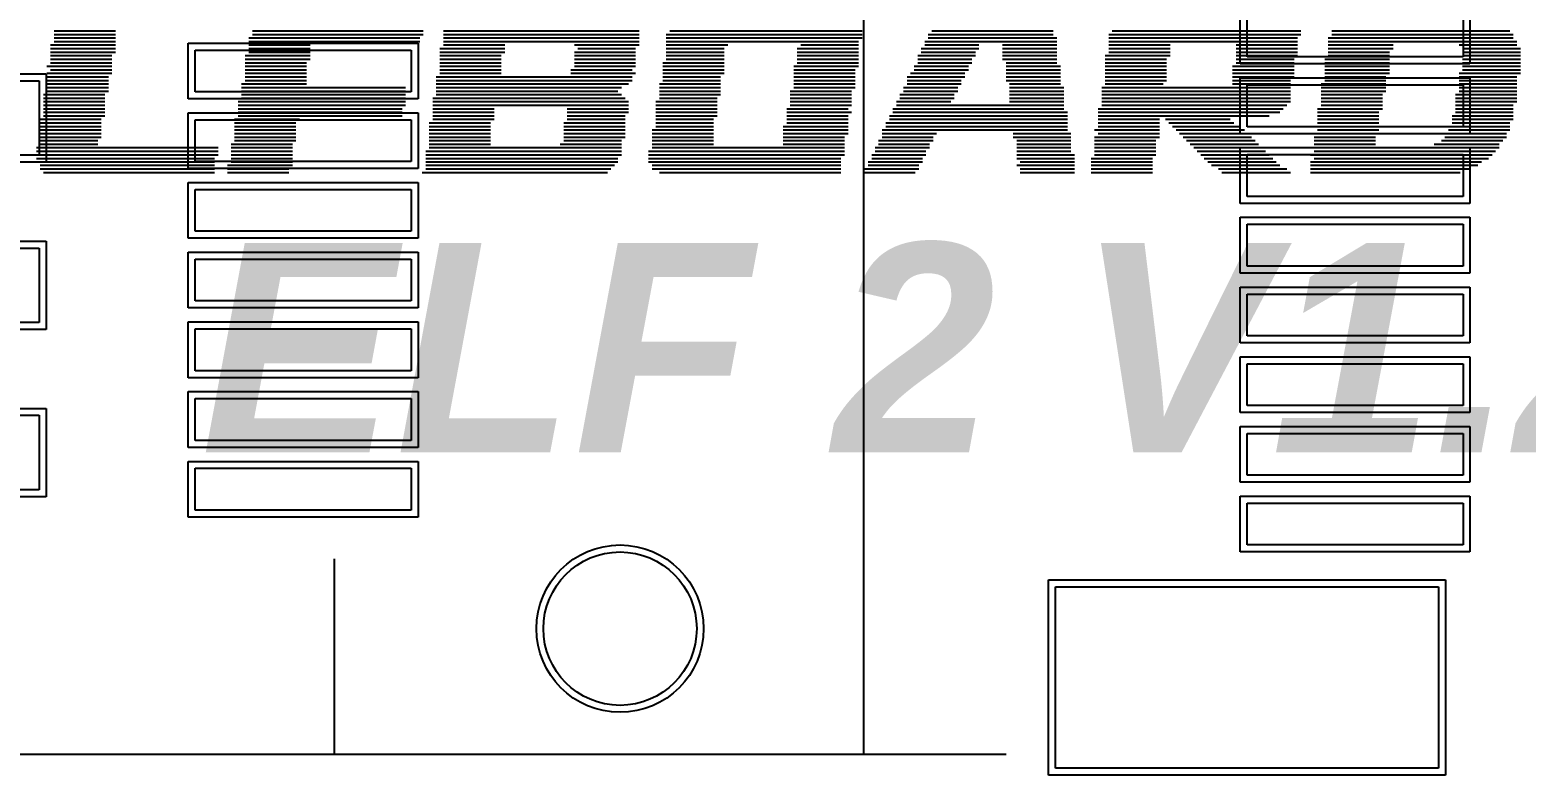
# Model space of a CAD drawing. Header units: inches. Extents: x -5 to 125, y -8 to 83.
# Drawn here: x 88.34 to 99.08, y 39.53 to 44.87 of the extents above; entities that cross this region are included whole.
import ezdxf

# ---------------------------------------------------------------- set-up
doc = ezdxf.new("R2010")
doc.units = ezdxf.units.IN
for name, color, linetype in [('Bottom Overlay', 54, 'Continuous'), ('Bottom Paste', 16, 'Continuous'), ('Bottom Solder', 6, 'Continuous'), ('Top Overlay', 2, 'Continuous'), ('Top Solder', 216, 'Continuous')]:
    doc.layers.add(name, color=color, linetype=linetype)
doc.styles.add('Arial_Bold_Italic', font='', dxfattribs={"height": 0.2})
doc.styles.get('Arial_Bold_Italic').set_extended_font_data('Arial', italic=True, bold=True)

# ---------------------------------------------------------------- blocks, each defined once
blk = doc.blocks.new('M_2_M_K___B_269')
at = {"layer": 'Bottom Overlay'}
for p, q in [((-10.9, 79.75), (-10.9, 3.75)), ((-10.9, 3.75), (-10.9, -1.27)), ((-10.9, 3.55), (-9.5, 3.55)), ((-10.9, -0.25), (10.9, -0.25))]:
    blk.add_line(p, q, dxfattribs=at)
at = {"layer": 'Bottom Paste'}
for p, q in [((-9.15, 3), (-9.15, 4.55)), ((-9.15, 4.55), (-8.85, 4.55)), ((-8.85, 4.55), (-8.85, 3)), ((-8.65, 3), (-8.65, 4.55)), ((-8.65, 4.55), (-8.35, 4.55)), ((-8.35, 4.55), (-8.35, 3)), ((-8.15, 3), (-8.15, 4.55)), ((-8.15, 4.55), (-7.85, 4.55)), ((-7.85, 4.55), (-7.85, 3)), ((-7.65, 3), (-7.65, 4.55)), ((-7.65, 4.55), (-7.35, 4.55)), ((-7.35, 4.55), (-7.35, 3)), ((-7.15, 3), (-7.15, 4.55)), ((-7.15, 4.55), (-6.85, 4.55)), ((-6.85, 4.55), (-6.85, 3)), ((-6.65, 3), (-6.65, 4.55)), ((-6.65, 4.55), (-6.35, 4.55)), ((-6.35, 4.55), (-6.35, 3)), ((-6.15, 3), (-6.15, 4.55)), ((-6.15, 4.55), (-5.85, 4.55)), ((-5.85, 4.55), (-5.85, 3)), ((-8.85, 3), (-9.15, 3)), ((-8.35, 3), (-8.65, 3)), ((-7.85, 3), (-8.15, 3)), ((-7.35, 3), (-7.65, 3)), ((-6.85, 3), (-7.15, 3)), ((-6.35, 3), (-6.65, 3)), ((-5.85, 3), (-6.15, 3)), ((-11, -4.375), (-11, -1.625)), ((-11, -1.625), (-9.7, -1.625)), ((-9.7, -1.625), (-9.7, -4.375)), ((-9.4, -4.55), (-9.4, -3)), ((-9.4, -3), (-9.1, -3)), ((-9.1, -3), (-9.1, -4.55)), ((-8.9, -4.55), (-8.9, -3)), ((-8.9, -3), (-8.6, -3)), ((-8.6, -3), (-8.6, -4.55)), ((-8.4, -4.55), (-8.4, -3)), ((-8.4, -3), (-8.1, -3)), ((-8.1, -3), (-8.1, -4.55)), ((-7.9, -4.55), (-7.9, -3)), ((-7.9, -3), (-7.6, -3)), ((-7.6, -3), (-7.6, -4.55)), ((-7.4, -4.55), (-7.4, -3)), ((-7.4, -3), (-7.1, -3)), ((-7.1, -3), (-7.1, -4.55)), ((-6.9, -4.55), (-6.9, -3)), ((-6.9, -3), (-6.6, -3)), ((-6.6, -3), (-6.6, -4.55)), ((-6.4, -4.55), (-6.4, -3)), ((-6.4, -3), (-6.1, -3)), ((-6.1, -3), (-6.1, -4.55)), ((-5.9, -4.55), (-5.9, -3)), ((-5.9, -3), (-5.6, -3)), ((-9.7, -4.375), (-11, -4.375)), ((-9.1, -4.55), (-9.4, -4.55)), ((-8.6, -4.55), (-8.9, -4.55)), ((-8.1, -4.55), (-8.4, -4.55)), ((-7.6, -4.55), (-7.9, -4.55)), ((-7.1, -4.55), (-7.4, -4.55)), ((-6.6, -4.55), (-6.9, -4.55)), ((-6.1, -4.55), (-6.4, -4.55)), ((-5.6, -4.55), (-5.9, -4.55))]:
    blk.add_line(p, q, dxfattribs=at)
at = {"layer": 'Bottom Solder'}
for p, q in [((-9.2, 2.95), (-9.2, 4.6)), ((-9.2, 4.6), (-8.8, 4.6)), ((-8.8, 4.6), (-8.8, 2.95)), ((-8.7, 2.95), (-8.7, 4.6)), ((-8.7, 4.6), (-8.3, 4.6)), ((-8.3, 4.6), (-8.3, 2.95)), ((-8.2, 2.95), (-8.2, 4.6)), ((-8.2, 4.6), (-7.8, 4.6)), ((-7.8, 4.6), (-7.8, 2.95)), ((-7.7, 2.95), (-7.7, 4.6)), ((-7.7, 4.6), (-7.3, 4.6)), ((-7.3, 4.6), (-7.3, 2.95)), ((-7.2, 2.95), (-7.2, 4.6)), ((-7.2, 4.6), (-6.8, 4.6)), ((-6.8, 4.6), (-6.8, 2.95)), ((-6.7, 2.95), (-6.7, 4.6)), ((-6.7, 4.6), (-6.3, 4.6)), ((-6.3, 4.6), (-6.3, 2.95)), ((-6.2, 2.95), (-6.2, 4.6)), ((-6.2, 4.6), (-5.8, 4.6)), ((-5.8, 4.6), (-5.8, 2.95)), ((-8.8, 2.95), (-9.2, 2.95)), ((-8.3, 2.95), (-8.7, 2.95)), ((-7.8, 2.95), (-8.2, 2.95)), ((-7.3, 2.95), (-7.7, 2.95)), ((-6.8, 2.95), (-7.2, 2.95)), ((-6.3, 2.95), (-6.7, 2.95)), ((-5.8, 2.95), (-6.2, 2.95)), ((-11.05, -4.425), (-11.05, -1.575)), ((-11.05, -1.575), (-9.65, -1.575)), ((-9.65, -1.575), (-9.65, -4.425)), ((-9.45, -4.6), (-9.45, -2.95)), ((-9.45, -2.95), (-9.05, -2.95)), ((-9.05, -2.95), (-9.05, -4.6)), ((-8.95, -4.6), (-8.95, -2.95)), ((-8.95, -2.95), (-8.55, -2.95)), ((-8.55, -2.95), (-8.55, -4.6)), ((-8.45, -4.6), (-8.45, -2.95)), ((-8.45, -2.95), (-8.05, -2.95)), ((-8.05, -2.95), (-8.05, -4.6)), ((-7.95, -4.6), (-7.95, -2.95)), ((-7.95, -2.95), (-7.55, -2.95)), ((-7.55, -2.95), (-7.55, -4.6)), ((-7.45, -4.6), (-7.45, -2.95)), ((-7.45, -2.95), (-7.05, -2.95)), ((-7.05, -2.95), (-7.05, -4.6)), ((-6.95, -4.6), (-6.95, -2.95)), ((-6.95, -2.95), (-6.55, -2.95)), ((-6.55, -2.95), (-6.55, -4.6)), ((-6.45, -4.6), (-6.45, -2.95)), ((-6.45, -2.95), (-6.05, -2.95)), ((-6.05, -2.95), (-6.05, -4.6)), ((-5.95, -4.6), (-5.95, -2.95)), ((-5.95, -2.95), (-5.55, -2.95)), ((-9.65, -4.425), (-11.05, -4.425)), ((-9.05, -4.6), (-9.45, -4.6)), ((-8.55, -4.6), (-8.95, -4.6)), ((-8.05, -4.6), (-8.45, -4.6)), ((-7.55, -4.6), (-7.95, -4.6)), ((-7.05, -4.6), (-7.45, -4.6)), ((-6.55, -4.6), (-6.95, -4.6)), ((-6.05, -4.6), (-6.45, -4.6)), ((-5.55, -4.6), (-5.95, -4.6))]:
    blk.add_line(p, q, dxfattribs=at)
for radius in [0.6, 0.55]:
    blk.add_circle((-10, 1.5), radius, dxfattribs=at)
at = {"layer": 'Top Solder'}
for radius in [0.6, 0.55]:
    blk.add_circle((-10, 1.5), radius, dxfattribs=at)
blk = doc.blocks.new('0402C_B_340')
at = {"layer": 'Bottom Overlay'}
for p, q in [((-0.635, 0.495), (0.635, 0.495)), ((-0.635, -0.495), (0.635, -0.495))]:
    blk.add_line(p, q, dxfattribs=at)
at = {"layer": 'Bottom Paste'}
for p, q in [((-0.813, -0.267), (-0.813, 0.267)), ((-0.813, 0.267), (-0.203, 0.267)), ((-0.203, 0.267), (-0.203, -0.267)), ((0.203, -0.267), (0.203, 0.267)), ((0.203, 0.267), (0.813, 0.267)), ((0.813, 0.267), (0.813, -0.267)), ((-0.203, -0.267), (-0.813, -0.267)), ((0.813, -0.267), (0.203, -0.267))]:
    blk.add_line(p, q, dxfattribs=at)
at = {"layer": 'Bottom Solder'}
for p, q in [((-0.863, -0.317), (-0.863, 0.317)), ((-0.863, 0.317), (-0.153, 0.317)), ((-0.153, 0.317), (-0.153, -0.317)), ((0.153, -0.317), (0.153, 0.317)), ((0.153, 0.317), (0.863, 0.317)), ((0.863, 0.317), (0.863, -0.317)), ((-0.153, -0.317), (-0.863, -0.317)), ((0.863, -0.317), (0.153, -0.317))]:
    blk.add_line(p, q, dxfattribs=at)
blk = doc.blocks.new('0402C_B_341')
at = {"layer": 'Bottom Overlay'}
for p, q in [((-0.635, 0.495), (0.635, 0.495)), ((-0.635, -0.495), (0.635, -0.495))]:
    blk.add_line(p, q, dxfattribs=at)
at = {"layer": 'Bottom Paste'}
for p, q in [((-0.813, -0.267), (-0.813, 0.267)), ((-0.813, 0.267), (-0.203, 0.267)), ((-0.203, 0.267), (-0.203, -0.267)), ((0.203, -0.267), (0.203, 0.267)), ((0.203, 0.267), (0.813, 0.267)), ((0.813, 0.267), (0.813, -0.267)), ((-0.203, -0.267), (-0.813, -0.267)), ((0.813, -0.267), (0.203, -0.267))]:
    blk.add_line(p, q, dxfattribs=at)
at = {"layer": 'Bottom Solder'}
for p, q in [((-0.863, -0.317), (-0.863, 0.317)), ((-0.863, 0.317), (-0.153, 0.317)), ((-0.153, 0.317), (-0.153, -0.317)), ((0.153, -0.317), (0.153, 0.317)), ((0.153, 0.317), (0.863, 0.317)), ((0.863, 0.317), (0.863, -0.317)), ((-0.153, -0.317), (-0.863, -0.317)), ((0.863, -0.317), (0.153, -0.317))]:
    blk.add_line(p, q, dxfattribs=at)
blk = doc.blocks.new('0402C_B_342')
at = {"layer": 'Bottom Overlay'}
for p, q in [((-0.635, 0.495), (0.635, 0.495)), ((-0.635, -0.495), (0.635, -0.495))]:
    blk.add_line(p, q, dxfattribs=at)
at = {"layer": 'Bottom Paste'}
for p, q in [((-0.813, -0.267), (-0.813, 0.267)), ((-0.813, 0.267), (-0.203, 0.267)), ((-0.203, 0.267), (-0.203, -0.267)), ((0.203, -0.267), (0.203, 0.267)), ((0.203, 0.267), (0.813, 0.267)), ((0.813, 0.267), (0.813, -0.267)), ((-0.203, -0.267), (-0.813, -0.267)), ((0.813, -0.267), (0.203, -0.267))]:
    blk.add_line(p, q, dxfattribs=at)
at = {"layer": 'Bottom Solder'}
for p, q in [((-0.863, -0.317), (-0.863, 0.317)), ((-0.863, 0.317), (-0.153, 0.317)), ((-0.153, 0.317), (-0.153, -0.317)), ((0.153, -0.317), (0.153, 0.317)), ((0.153, 0.317), (0.863, 0.317)), ((0.863, 0.317), (0.863, -0.317)), ((-0.153, -0.317), (-0.863, -0.317)), ((0.863, -0.317), (0.153, -0.317))]:
    blk.add_line(p, q, dxfattribs=at)

msp = doc.modelspace()

# ---------------------------------------------------------------- linework, layer by layer
at = {"layer": 'Top Overlay'}
for p, q in [((88.513, 44.868), (88.953, 44.868)), ((88.513, 44.842), (88.953, 44.842)), ((88.513, 44.817), (88.953, 44.817)), ((88.513, 44.792), (88.953, 44.792)), ((89.91, 44.817), (91.138, 44.817)), ((89.91, 44.792), (91.138, 44.792)), ((89.936, 44.868), (91.163, 44.868)), ((89.936, 44.842), (91.163, 44.842)), ((91.307, 44.868), (92.713, 44.868)), ((91.307, 44.842), (92.713, 44.842)), ((91.307, 44.817), (92.713, 44.817)), ((91.307, 44.792), (92.713, 44.792)), ((92.907, 44.842), (94.313, 44.842)), ((92.907, 44.817), (94.313, 44.817)), ((92.907, 44.792), (94.287, 44.792)), ((92.933, 44.868), (94.313, 44.868)), ((94.762, 44.792), (95.71, 44.792)), ((94.787, 44.842), (95.684, 44.842)), ((94.787, 44.817), (95.71, 44.817)), ((94.812, 44.868), (95.684, 44.868)), ((96.082, 44.842), (97.462, 44.842)), ((96.082, 44.817), (97.437, 44.817)), ((96.082, 44.792), (97.437, 44.792)), ((96.108, 44.868), (97.462, 44.868)), ((97.657, 44.817), (98.986, 44.817)), ((97.657, 44.792), (99.012, 44.792)), ((97.683, 44.868), (98.961, 44.868)), ((97.683, 44.842), (98.986, 44.842)), ((88.488, 44.766), (88.953, 44.766)), ((88.488, 44.741), (88.953, 44.741)), ((88.488, 44.715), (88.953, 44.715)), ((88.488, 44.69), (88.928, 44.69)), ((89.885, 44.69), (90.35, 44.69)), ((89.91, 44.766), (90.35, 44.766)), ((89.91, 44.741), (90.35, 44.741)), ((89.91, 44.715), (90.35, 44.715)), ((91.282, 44.741), (91.747, 44.741)), ((91.282, 44.715), (91.747, 44.715)), ((91.282, 44.69), (91.722, 44.69)), ((91.307, 44.766), (91.747, 44.766)), ((92.247, 44.766), (92.713, 44.766)), ((92.247, 44.715), (92.687, 44.715)), ((92.247, 44.69), (92.687, 44.69)), ((92.272, 44.741), (92.687, 44.741)), ((92.907, 44.766), (93.348, 44.766)), ((92.907, 44.741), (93.322, 44.741)), ((92.907, 44.715), (93.322, 44.715)), ((92.907, 44.69), (93.322, 44.69)), ((93.847, 44.741), (94.287, 44.741)), ((93.847, 44.715), (94.287, 44.715)), ((93.847, 44.69), (94.287, 44.69)), ((93.873, 44.766), (94.287, 44.766)), ((94.711, 44.69), (95.126, 44.69)), ((94.736, 44.741), (95.151, 44.741)), ((94.736, 44.715), (95.126, 44.715)), ((94.762, 44.766), (95.151, 44.766)), ((95.32, 44.766), (95.71, 44.766)), ((95.32, 44.741), (95.71, 44.741)), ((95.32, 44.715), (95.71, 44.715)), ((95.32, 44.69), (95.71, 44.69)), ((96.057, 44.69), (96.523, 44.69)), ((96.082, 44.766), (96.523, 44.766)), ((96.082, 44.741), (96.523, 44.741)), ((96.082, 44.715), (96.523, 44.715)), ((96.997, 44.766), (97.437, 44.766)), ((96.997, 44.741), (97.437, 44.741)), ((96.997, 44.715), (97.437, 44.715)), ((96.997, 44.69), (97.437, 44.69)), ((97.657, 44.766), (98.123, 44.766)), ((97.657, 44.741), (98.123, 44.741)), ((97.657, 44.715), (98.097, 44.715)), ((97.657, 44.69), (98.097, 44.69)), ((98.597, 44.766), (99.012, 44.766)), ((98.622, 44.741), (99.037, 44.741)), ((98.622, 44.715), (99.037, 44.715)), ((98.622, 44.69), (99.037, 44.69)), ((88.462, 44.614), (88.928, 44.614)), ((88.462, 44.563), (88.928, 44.563)), ((88.488, 44.665), (88.928, 44.665)), ((88.488, 44.639), (88.928, 44.639)), ((88.488, 44.588), (88.928, 44.588)), ((89.885, 44.665), (90.35, 44.665)), ((89.885, 44.639), (90.325, 44.639)), ((89.885, 44.614), (90.325, 44.614)), ((89.885, 44.588), (90.325, 44.588)), ((89.885, 44.563), (90.325, 44.563)), ((91.282, 44.665), (91.722, 44.665)), ((91.282, 44.639), (91.722, 44.639)), ((91.282, 44.614), (91.722, 44.614)), ((91.282, 44.588), (91.722, 44.588)), ((91.282, 44.563), (91.722, 44.563)), ((92.222, 44.588), (92.662, 44.588)), ((92.222, 44.563), (92.687, 44.563)), ((92.247, 44.665), (92.687, 44.665)), ((92.247, 44.639), (92.687, 44.639)), ((92.247, 44.614), (92.687, 44.614)), ((92.882, 44.639), (93.322, 44.639)), ((92.882, 44.614), (93.322, 44.614)), ((92.882, 44.588), (93.322, 44.588)), ((92.882, 44.563), (93.322, 44.563)), ((92.907, 44.665), (93.322, 44.665)), ((93.822, 44.614), (94.287, 44.614)), ((93.822, 44.588), (94.262, 44.588)), ((93.822, 44.563), (94.262, 44.563)), ((93.847, 44.665), (94.287, 44.665)), ((93.847, 44.639), (94.287, 44.639)), ((94.66, 44.563), (95.049, 44.563)), ((94.685, 44.614), (95.075, 44.614)), ((94.685, 44.588), (95.075, 44.588)), ((94.711, 44.665), (95.1, 44.665)), ((94.711, 44.639), (95.1, 44.639)), ((95.32, 44.665), (95.71, 44.665)), ((95.346, 44.639), (95.71, 44.639)), ((95.346, 44.614), (95.735, 44.614)), ((95.346, 44.588), (95.735, 44.588)), ((95.346, 44.563), (95.735, 44.563)), ((96.057, 44.665), (96.497, 44.665)), ((96.057, 44.639), (96.497, 44.639)), ((96.057, 44.614), (96.497, 44.614)), ((96.057, 44.588), (96.497, 44.588)), ((96.057, 44.563), (96.497, 44.563)), ((96.971, 44.614), (97.412, 44.614)), ((96.971, 44.588), (97.412, 44.588)), ((96.971, 44.563), (97.412, 44.563)), ((96.997, 44.665), (97.412, 44.665)), ((96.997, 44.639), (97.412, 44.639)), ((97.632, 44.665), (98.097, 44.665)), ((97.632, 44.639), (98.097, 44.639)), ((97.632, 44.614), (98.097, 44.614)), ((97.632, 44.588), (98.097, 44.588)), ((97.632, 44.563), (98.097, 44.563)), ((98.597, 44.563), (99.037, 44.563)), ((98.622, 44.665), (99.037, 44.665)), ((98.622, 44.639), (99.037, 44.639)), ((98.622, 44.614), (99.037, 44.614)), ((98.622, 44.588), (99.037, 44.588)), ((88.462, 44.538), (88.903, 44.538)), ((88.462, 44.512), (88.903, 44.512)), ((88.462, 44.487), (88.903, 44.487)), ((88.462, 44.461), (88.903, 44.461)), ((89.859, 44.487), (90.325, 44.487)), ((89.859, 44.461), (91.036, 44.461)), ((89.885, 44.538), (90.325, 44.538)), ((89.885, 44.512), (90.325, 44.512)), ((91.256, 44.538), (92.662, 44.538)), ((91.256, 44.512), (92.662, 44.512)), ((91.256, 44.487), (92.636, 44.487)), ((91.256, 44.461), (92.586, 44.461)), ((92.857, 44.487), (93.297, 44.487)), ((92.857, 44.461), (93.297, 44.461)), ((92.882, 44.538), (93.297, 44.538)), ((92.882, 44.512), (93.297, 44.512)), ((93.822, 44.538), (94.262, 44.538)), ((93.822, 44.512), (94.262, 44.512)), ((93.822, 44.487), (94.262, 44.487)), ((93.822, 44.461), (94.262, 44.461)), ((94.609, 44.461), (94.999, 44.461)), ((94.635, 44.538), (95.049, 44.538)), ((94.635, 44.512), (95.024, 44.512)), ((94.635, 44.487), (95.024, 44.487)), ((95.346, 44.538), (95.735, 44.538)), ((95.346, 44.512), (95.735, 44.512)), ((95.371, 44.487), (95.735, 44.487)), ((95.371, 44.461), (95.761, 44.461)), ((96.032, 44.461), (97.386, 44.461)), ((96.057, 44.538), (96.497, 44.538)), ((96.057, 44.512), (96.497, 44.512)), ((96.057, 44.487), (96.472, 44.487)), ((96.971, 44.538), (97.412, 44.538)), ((96.971, 44.512), (97.386, 44.512)), ((96.971, 44.487), (97.386, 44.487)), ((97.606, 44.487), (98.072, 44.487)), ((97.606, 44.461), (98.072, 44.461)), ((97.632, 44.538), (98.072, 44.538)), ((97.632, 44.512), (98.072, 44.512)), ((98.597, 44.538), (99.012, 44.538)), ((98.597, 44.512), (99.012, 44.512)), ((98.597, 44.487), (99.012, 44.487)), ((98.597, 44.461), (99.012, 44.461)), ((88.437, 44.411), (88.877, 44.411)), ((88.437, 44.385), (88.877, 44.385)), ((88.437, 44.36), (88.877, 44.36)), ((88.462, 44.436), (88.903, 44.436)), ((89.834, 44.36), (91.036, 44.36)), ((89.859, 44.436), (91.036, 44.436)), ((89.859, 44.411), (91.036, 44.411)), ((89.859, 44.385), (91.036, 44.385)), ((91.231, 44.385), (92.611, 44.385)), ((91.231, 44.36), (92.636, 44.36)), ((91.256, 44.436), (92.56, 44.436)), ((91.256, 44.411), (92.586, 44.411)), ((92.831, 44.36), (93.271, 44.36)), ((92.857, 44.436), (93.297, 44.436)), ((92.857, 44.411), (93.297, 44.411)), ((92.857, 44.385), (93.271, 44.385)), ((93.796, 44.436), (94.237, 44.436)), ((93.796, 44.411), (94.237, 44.411)), ((93.796, 44.385), (94.237, 44.385)), ((93.796, 44.36), (94.237, 44.36)), ((94.558, 44.36), (94.948, 44.36)), ((94.584, 44.411), (94.973, 44.411)), ((94.584, 44.385), (94.973, 44.385)), ((94.609, 44.436), (94.999, 44.436)), ((95.371, 44.436), (95.761, 44.436)), ((95.371, 44.411), (95.761, 44.411)), ((95.371, 44.385), (95.761, 44.385)), ((95.371, 44.36), (95.761, 44.36)), ((96.032, 44.436), (97.386, 44.436)), ((96.032, 44.411), (97.386, 44.411)), ((96.032, 44.385), (97.386, 44.385)), ((96.032, 44.36), (97.386, 44.36)), ((97.606, 44.436), (98.072, 44.436)), ((97.606, 44.411), (98.047, 44.411)), ((97.606, 44.385), (98.047, 44.385)), ((97.606, 44.36), (98.047, 44.36)), ((98.572, 44.411), (99.012, 44.411)), ((98.572, 44.385), (99.012, 44.385)), ((98.572, 44.36), (99.012, 44.36)), ((98.597, 44.436), (99.012, 44.436)), ((88.437, 44.334), (88.877, 44.334)), ((88.437, 44.309), (88.877, 44.309)), ((88.437, 44.284), (88.877, 44.284)), ((88.437, 44.258), (88.877, 44.258)), ((89.834, 44.334), (91.036, 44.334)), ((89.834, 44.309), (91.011, 44.309)), ((89.834, 44.284), (91.011, 44.284)), ((89.834, 44.258), (91.011, 44.258)), ((91.231, 44.334), (92.636, 44.334)), ((91.231, 44.309), (91.671, 44.309)), ((91.231, 44.284), (91.671, 44.284)), ((91.231, 44.258), (91.671, 44.258)), ((92.196, 44.309), (92.636, 44.309)), ((92.196, 44.284), (92.636, 44.284)), ((92.196, 44.258), (92.611, 44.258)), ((92.831, 44.334), (93.271, 44.334)), ((92.831, 44.309), (93.271, 44.309)), ((92.831, 44.284), (93.271, 44.284)), ((92.831, 44.258), (93.271, 44.258)), ((93.771, 44.309), (94.211, 44.309)), ((93.771, 44.284), (94.237, 44.284)), ((93.771, 44.258), (94.211, 44.258)), ((93.796, 44.334), (94.237, 44.334)), ((94.508, 44.258), (95.786, 44.258)), ((94.533, 44.309), (95.761, 44.309)), ((94.533, 44.284), (95.786, 44.284)), ((94.558, 44.334), (95.761, 44.334)), ((96.006, 44.309), (97.335, 44.309)), ((96.006, 44.284), (97.31, 44.284)), ((96.006, 44.258), (97.234, 44.258)), ((96.032, 44.334), (97.361, 44.334)), ((97.581, 44.309), (98.047, 44.309)), ((97.581, 44.284), (98.021, 44.284)), ((97.581, 44.258), (98.021, 44.258)), ((97.606, 44.334), (98.047, 44.334)), ((98.546, 44.258), (98.986, 44.258)), ((98.572, 44.334), (98.986, 44.334)), ((98.572, 44.309), (98.986, 44.309)), ((98.572, 44.284), (98.986, 44.284)), ((88.412, 44.233), (88.852, 44.233)), ((88.412, 44.207), (88.852, 44.207)), ((88.412, 44.182), (88.852, 44.182)), ((88.412, 44.157), (88.852, 44.157)), ((89.809, 44.233), (90.274, 44.233)), ((89.809, 44.207), (90.249, 44.207)), ((89.809, 44.182), (90.249, 44.182)), ((89.809, 44.157), (90.249, 44.157)), ((91.206, 44.207), (91.646, 44.207)), ((91.206, 44.182), (91.646, 44.182)), ((91.206, 44.157), (91.646, 44.157)), ((91.231, 44.233), (91.671, 44.233)), ((92.171, 44.207), (92.611, 44.207)), ((92.171, 44.182), (92.611, 44.182)), ((92.171, 44.157), (92.611, 44.157)), ((92.196, 44.233), (92.611, 44.233)), ((92.806, 44.157), (93.246, 44.157)), ((92.831, 44.233), (93.246, 44.233)), ((92.831, 44.207), (93.246, 44.207)), ((92.831, 44.182), (93.246, 44.182)), ((93.746, 44.182), (94.211, 44.182)), ((93.746, 44.157), (94.211, 44.157)), ((93.771, 44.233), (94.211, 44.233)), ((93.771, 44.207), (94.211, 44.207)), ((94.457, 44.157), (95.786, 44.157)), ((94.482, 44.207), (95.786, 44.207)), ((94.482, 44.182), (95.786, 44.182)), ((94.508, 44.233), (95.786, 44.233)), ((95.981, 44.157), (96.446, 44.157)), ((96.006, 44.233), (96.446, 44.233)), ((96.006, 44.207), (96.446, 44.207)), ((96.006, 44.182), (96.446, 44.182)), ((96.489, 44.233), (96.954, 44.233)), ((96.514, 44.207), (96.98, 44.207)), ((96.54, 44.182), (97.031, 44.182)), ((96.565, 44.157), (97.056, 44.157)), ((97.581, 44.233), (98.021, 44.233)), ((97.581, 44.207), (98.021, 44.207)), ((97.581, 44.182), (98.021, 44.182)), ((97.581, 44.157), (98.021, 44.157)), ((98.521, 44.157), (98.961, 44.157)), ((98.546, 44.233), (98.986, 44.233)), ((98.546, 44.207), (98.961, 44.207)), ((98.546, 44.182), (98.961, 44.182)), ((88.386, 44.03), (89.69, 44.03)), ((88.412, 44.131), (88.852, 44.131)), ((88.412, 44.106), (88.852, 44.106)), ((88.412, 44.08), (88.826, 44.08)), ((88.412, 44.055), (88.826, 44.055)), ((89.783, 44.055), (90.223, 44.055)), ((89.783, 44.03), (90.223, 44.03)), ((89.809, 44.131), (90.249, 44.131)), ((89.809, 44.106), (90.249, 44.106)), ((89.809, 44.08), (90.249, 44.08)), ((91.206, 44.131), (91.646, 44.131)), ((91.206, 44.106), (91.646, 44.106)), ((91.206, 44.08), (91.646, 44.08)), ((91.206, 44.055), (91.646, 44.055)), ((91.206, 44.03), (92.586, 44.03)), ((92.145, 44.055), (92.586, 44.055)), ((92.171, 44.131), (92.611, 44.131)), ((92.171, 44.106), (92.611, 44.106)), ((92.171, 44.08), (92.586, 44.08)), ((92.806, 44.131), (93.246, 44.131)), ((92.806, 44.106), (93.246, 44.106)), ((92.806, 44.08), (93.246, 44.08)), ((92.806, 44.055), (93.246, 44.055)), ((92.806, 44.03), (94.186, 44.03)), ((93.746, 44.131), (94.211, 44.131)), ((93.746, 44.106), (94.186, 44.106)), ((93.746, 44.08), (94.186, 44.08)), ((93.746, 44.055), (94.186, 44.055)), ((94.406, 44.03), (94.795, 44.03)), ((94.431, 44.08), (94.821, 44.08)), ((94.431, 44.055), (94.795, 44.055)), ((94.457, 44.131), (94.846, 44.131)), ((94.457, 44.106), (94.821, 44.106)), ((95.397, 44.131), (95.811, 44.131)), ((95.397, 44.106), (95.811, 44.106)), ((95.422, 44.08), (95.811, 44.08)), ((95.422, 44.055), (95.811, 44.055)), ((95.422, 44.03), (95.811, 44.03)), ((95.981, 44.106), (96.446, 44.106)), ((95.981, 44.08), (96.421, 44.08)), ((95.981, 44.055), (96.421, 44.055)), ((95.981, 44.03), (96.421, 44.03)), ((96.006, 44.131), (96.446, 44.131)), ((96.59, 44.131), (97.081, 44.131)), ((96.616, 44.106), (97.107, 44.106)), ((96.641, 44.08), (97.132, 44.08)), ((96.667, 44.055), (97.158, 44.055)), ((96.692, 44.03), (97.183, 44.03)), ((97.556, 44.131), (98.021, 44.131)), ((97.556, 44.106), (97.996, 44.106)), ((97.556, 44.08), (97.996, 44.08)), ((97.556, 44.055), (97.996, 44.055)), ((97.556, 44.03), (98.885, 44.03)), ((98.419, 44.055), (98.885, 44.055)), ((98.47, 44.08), (98.91, 44.08)), ((98.495, 44.106), (98.936, 44.106)), ((98.521, 44.131), (98.936, 44.131)), ((88.386, 44.004), (89.69, 44.004)), ((88.386, 43.979), (89.69, 43.979)), ((88.386, 43.953), (89.665, 43.953)), ((88.386, 43.928), (89.665, 43.928)), ((89.783, 44.004), (90.223, 44.004)), ((89.783, 43.979), (90.223, 43.979)), ((89.783, 43.953), (90.223, 43.953)), ((89.783, 43.928), (90.223, 43.928)), ((91.18, 44.004), (92.586, 44.004)), ((91.18, 43.979), (92.586, 43.979)), ((91.18, 43.953), (92.56, 43.953)), ((91.18, 43.928), (92.56, 43.928)), ((92.78, 44.004), (94.186, 44.004)), ((92.78, 43.979), (94.186, 43.979)), ((92.78, 43.953), (94.16, 43.953)), ((92.78, 43.928), (94.16, 43.928)), ((94.355, 43.928), (94.745, 43.928)), ((94.381, 43.979), (94.77, 43.979)), ((94.381, 43.953), (94.745, 43.953)), ((94.406, 44.004), (94.77, 44.004)), ((95.422, 44.004), (95.811, 44.004)), ((95.422, 43.979), (95.837, 43.979)), ((95.422, 43.953), (95.837, 43.953)), ((95.447, 43.928), (95.837, 43.928)), ((95.955, 43.953), (96.396, 43.953)), ((95.955, 43.928), (96.396, 43.928)), ((95.981, 44.004), (96.421, 44.004)), ((95.981, 43.979), (96.421, 43.979)), ((96.717, 44.004), (97.208, 44.004)), ((96.743, 43.979), (97.234, 43.979)), ((96.768, 43.953), (97.259, 43.953)), ((96.794, 43.928), (97.285, 43.928)), ((97.53, 43.979), (98.834, 43.979)), ((97.53, 43.928), (98.758, 43.928)), ((97.556, 44.004), (98.859, 44.004)), ((97.556, 43.953), (98.809, 43.953)), ((88.412, 43.903), (89.665, 43.903)), ((88.412, 43.877), (89.665, 43.877)), ((88.437, 43.852), (89.665, 43.852)), ((89.758, 43.903), (90.223, 43.903)), ((89.758, 43.877), (90.198, 43.877)), ((89.758, 43.852), (90.198, 43.852)), ((91.155, 43.852), (92.484, 43.852)), ((91.18, 43.903), (92.535, 43.903)), ((91.18, 43.877), (92.509, 43.877)), ((92.806, 43.903), (94.16, 43.903)), ((92.806, 43.877), (94.16, 43.877)), ((92.857, 43.852), (94.16, 43.852)), ((94.33, 43.877), (94.719, 43.877)), ((94.33, 43.852), (94.694, 43.852)), ((94.355, 43.903), (94.719, 43.903)), ((95.422, 43.903), (95.837, 43.903)), ((95.447, 43.877), (95.837, 43.877)), ((95.447, 43.852), (95.837, 43.852)), ((95.955, 43.903), (96.396, 43.903)), ((95.955, 43.877), (96.396, 43.877)), ((95.955, 43.852), (96.396, 43.852)), ((96.819, 43.903), (97.31, 43.903)), ((96.87, 43.877), (97.361, 43.877)), ((96.895, 43.852), (97.386, 43.852)), ((97.53, 43.903), (98.732, 43.903)), ((97.53, 43.877), (98.682, 43.877)), ((97.53, 43.852), (98.605, 43.852))]:
    msp.add_line(p, q, dxfattribs=at)

# ---------------------------------------------------------------- block references
at = {"rotation": 90}
msp.add_blockref('M_2_M_K___B_269', (94.075, 50.58), dxfattribs=at)
for name, p in [('0402C_B_341', (87.592, 44.243)), ('0402C_B_342', (87.592, 43.043)), ('0402C_B_340', (87.592, 41.843))]:
    msp.add_blockref(name, p)

# ---------------------------------------------------------------- texts
at = {"layer": 'Top Overlay', "style": 'Arial_Bold_Italic'}
msp.add_text('ELF 2 V1.2', height=1.5, rotation=360, dxfattribs=at).set_placement((89.565, 41.845))

doc.saveas('drawing.dxf')
